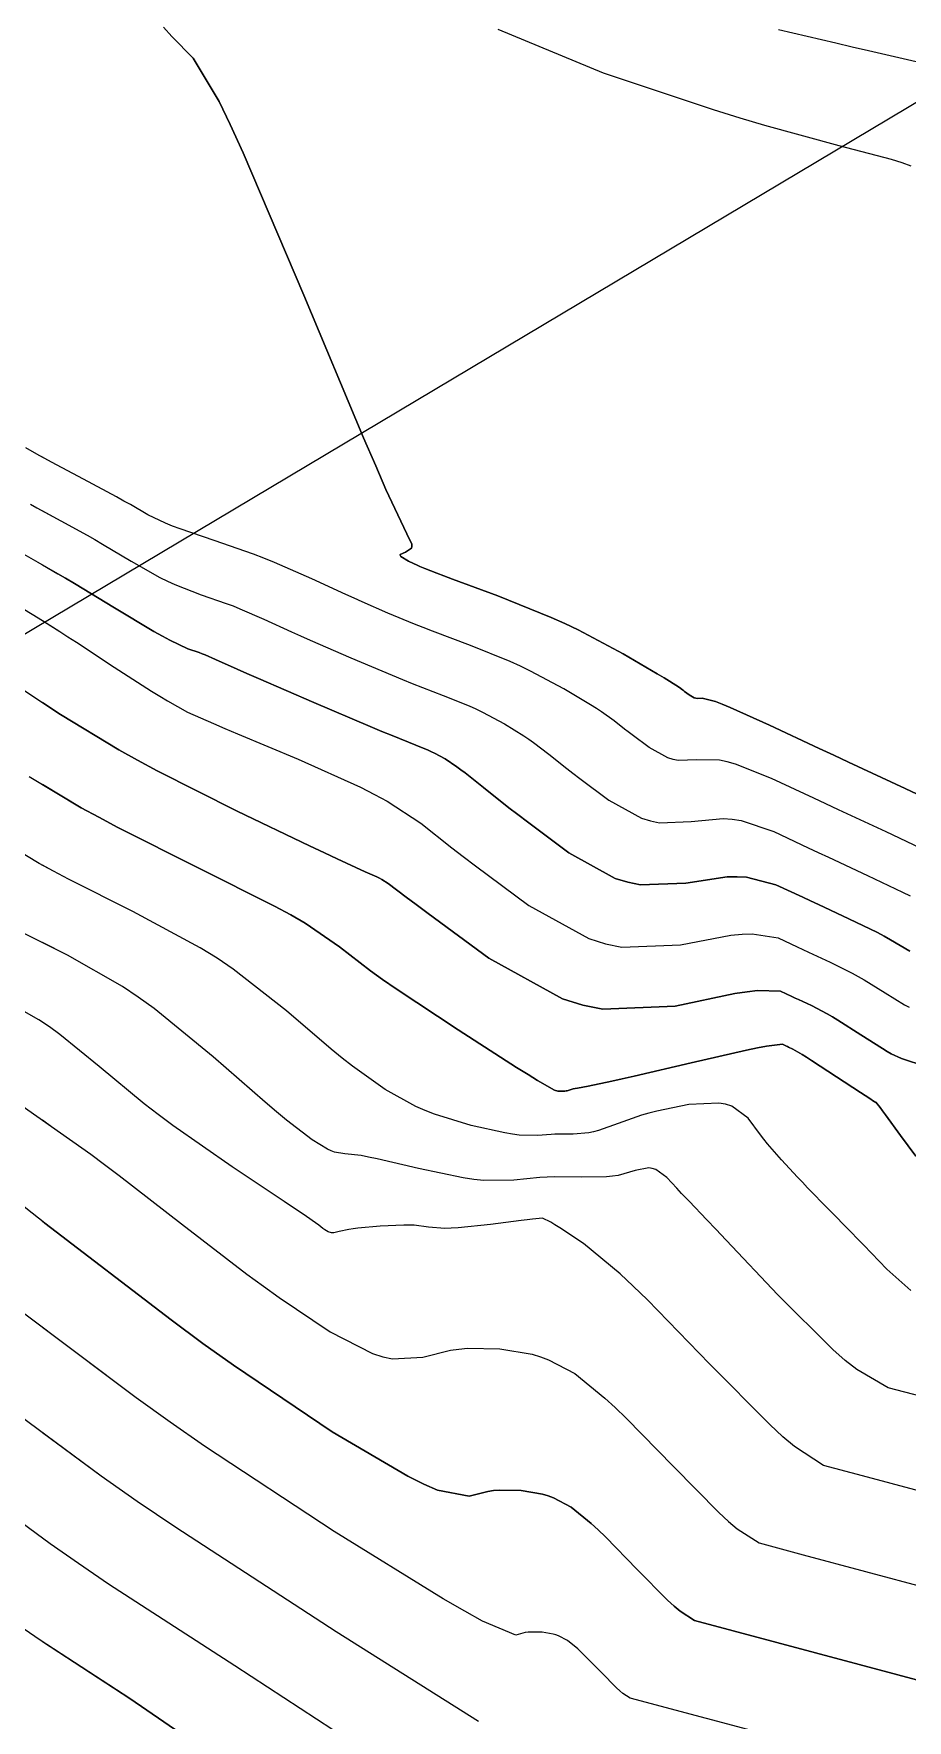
# Model space of a CAD drawing. Header units: metres. Extents: x 837117 to 838479, y 1189012 to 1191015.
# Drawn here: x 837824.67 to 837849.93, y 1190161.67 to 1190210.43 of the extents above; entities that cross this region are included whole.
import ezdxf

# ---------------------------------------------------------------- set-up
doc = ezdxf.new("R2010")
doc.units = ezdxf.units.M
doc.header["$LTSCALE"] = 0.3
for name, color, linetype in [('CORREDORVIA', 70, 'Continuous'), ('COTAS 10', 1, 'Continuous'), ('COTAS INT', 252, 'Continuous')]:
    doc.layers.add(name, color=color, linetype=linetype)

msp = doc.modelspace()

# ---------------------------------------------------------------- linework, layer by layer
at = {"layer": 'CORREDORVIA'}
msp.add_lwpolyline([(837910.676, 1191000.965), (838157.033, 1190996.193), (838237.174, 1190821.339), (838237.001, 1190602.875), (838240.031, 1190437.198), (838223.537, 1190366.272), (838212.196, 1190288.92), (838221.396, 1189997.878), (837954.545, 1189509.173), (837751.159, 1189231.384), (837593.191, 1189234.399), (837744.487, 1189686.609), (837750.277, 1189933.973), (837723.624, 1190051.525), (837726.092, 1190134.48), (837885.383, 1190229.429), (837983.184, 1190344.12), (837817.554, 1190502.187), (837798.033, 1190660.17), (837963.574, 1190795.982)], close=True, dxfattribs=at)
at = {"layer": 'COTAS 10'}
for points in [[(837851.244, 1190187.967), (837849.868, 1190188.611), (837848.236, 1190189.372), (837847.806, 1190189.572), (837847.386, 1190189.769), (837845.946, 1190190.442), (837844.809, 1190190.954), (837844.58, 1190191.049), (837844.387, 1190191.123), (837844.001, 1190191.222), (837843.856, 1190191.216), (837843.815, 1190191.224), (837843.774, 1190191.237), (837843.625, 1190191.319), (837843.492, 1190191.418), (837843.461, 1190191.442), (837843.432, 1190191.464), (837843.351, 1190191.529), (837843.061, 1190191.711), (837842.901, 1190191.808), (837842.706, 1190191.924), (837841.715, 1190192.507), (837840.42, 1190193.197), (837840.034, 1190193.381), (837839.635, 1190193.561), (837838.094, 1190194.183), (837836.784, 1190194.669), (837836.532, 1190194.763), (837836.326, 1190194.84), (837835.981, 1190194.969), (837835.888, 1190195.012), (837835.841, 1190195.034), (837835.785, 1190195.06), (837835.508, 1190195.189), (837835.291, 1190195.324), (837835.274, 1190195.354), (837835.274, 1190195.381), (837835.428, 1190195.449), (837835.599, 1190195.558), (837835.611, 1190195.611), (837835.607, 1190195.673), (837835.464, 1190195.977), (837834.859, 1190197.259), (837834.564, 1190197.937), (837834.214, 1190198.755), (837832.487, 1190202.877), (837830.727, 1190206.992), (837830.355, 1190207.806), (837830.033, 1190208.479), (837829.288, 1190209.732), (837828.667, 1190210.35), (837828.423, 1190210.622)], [(837828.423, 1190210.622), (837828.667, 1190210.35), (837829.288, 1190209.732), (837830.033, 1190208.479), (837830.355, 1190207.806), (837830.727, 1190206.992), (837832.487, 1190202.877), (837834.214, 1190198.755), (837834.564, 1190197.937), (837834.859, 1190197.259), (837835.464, 1190195.977), (837835.607, 1190195.673), (837835.611, 1190195.611), (837835.599, 1190195.558), (837835.428, 1190195.449), (837835.274, 1190195.381), (837835.274, 1190195.354), (837835.291, 1190195.324), (837835.508, 1190195.189), (837835.785, 1190195.06), (837835.841, 1190195.034), (837835.888, 1190195.012), (837835.981, 1190194.969), (837836.326, 1190194.84), (837836.532, 1190194.763), (837836.784, 1190194.669), (837838.094, 1190194.183), (837839.635, 1190193.561), (837840.034, 1190193.381), (837840.42, 1190193.197), (837841.715, 1190192.507), (837842.706, 1190191.924), (837842.901, 1190191.808), (837843.061, 1190191.711), (837843.351, 1190191.529), (837843.432, 1190191.464), (837843.461, 1190191.442), (837843.492, 1190191.418), (837843.625, 1190191.319), (837843.774, 1190191.237), (837843.815, 1190191.224), (837843.856, 1190191.216), (837844.001, 1190191.222), (837844.387, 1190191.123), (837844.58, 1190191.049), (837844.809, 1190190.954), (837845.946, 1190190.442), (837847.386, 1190189.769), (837847.806, 1190189.572), (837848.236, 1190189.372), (837849.868, 1190188.611), (837851.244, 1190187.967)], [(837824.042, 1190191.685), (837825.449, 1190190.754), (837827.139, 1190189.728), (837827.677, 1190189.428), (837828.246, 1190189.121), (837830.556, 1190187.957), (837832.649, 1190186.953), (837833.082, 1190186.748), (837833.452, 1190186.574), (837834.255, 1190186.207), (837834.593, 1190186.056), (837834.669, 1190186.018), (837834.737, 1190185.981), (837834.918, 1190185.862), (837835.444, 1190185.466), (837835.729, 1190185.254), (837836.075, 1190184.998), (837837.83, 1190183.706), (837839.965, 1190182.532), (837840.551, 1190182.35), (837841.134, 1190182.23), (837843.219, 1190182.316), (837844.946, 1190182.681), (837845.302, 1190182.738), (837845.606, 1190182.776), (837846.265, 1190182.753), (837846.595, 1190182.599), (837846.691, 1190182.554), (837846.79, 1190182.508), (837847.163, 1190182.334), (837847.618, 1190182.095), (837847.768, 1190182.008), (837847.928, 1190181.911), (837848.591, 1190181.489), (837849.216, 1190181.092), (837849.351, 1190181.011), (837849.471, 1190180.944), (837849.766, 1190180.807), (837850.468, 1190180.574)], [(837850.468, 1190180.574), (837849.766, 1190180.807), (837849.471, 1190180.944), (837849.351, 1190181.011), (837849.216, 1190181.092), (837848.591, 1190181.489), (837847.928, 1190181.911), (837847.768, 1190182.008), (837847.618, 1190182.095), (837847.163, 1190182.334), (837846.79, 1190182.508), (837846.691, 1190182.554), (837846.595, 1190182.599), (837846.265, 1190182.753), (837845.606, 1190182.776), (837845.302, 1190182.738), (837844.946, 1190182.681), (837843.219, 1190182.316), (837841.134, 1190182.23), (837840.551, 1190182.35), (837839.965, 1190182.532), (837837.83, 1190183.706), (837836.075, 1190184.998), (837835.729, 1190185.254), (837835.444, 1190185.466), (837834.918, 1190185.862), (837834.737, 1190185.981), (837834.669, 1190186.018), (837834.593, 1190186.056), (837834.255, 1190186.207), (837833.452, 1190186.574), (837833.082, 1190186.748), (837832.649, 1190186.953), (837830.556, 1190187.957), (837828.246, 1190189.121), (837827.677, 1190189.428), (837827.139, 1190189.728), (837825.449, 1190190.754), (837824.923, 1190191.102)], [(837824.338, 1190179.437), (837825.191, 1190178.842), (837826.327, 1190178.036), (837826.718, 1190177.745), (837827.142, 1190177.424), (837828.95, 1190176.021), (837830.839, 1190174.572), (837831.315, 1190174.223), (837831.77, 1190173.896), (837833.244, 1190172.904), (837834.469, 1190172.277), (837834.769, 1190172.181), (837835.05, 1190172.118), (837835.923, 1190172.171), (837836.728, 1190172.373), (837836.966, 1190172.405), (837837.212, 1190172.426), (837838.156, 1190172.414), (837839.09, 1190172.255), (837839.329, 1190172.183), (837839.559, 1190172.098), (837840.32, 1190171.694), (837841.187, 1190170.988), (837841.483, 1190170.714), (837841.805, 1190170.406), (837843.171, 1190169.009), (837844.48, 1190167.684), (837844.765, 1190167.422), (837845.017, 1190167.205), (837845.65, 1190166.799), (837846.926, 1190166.458), (837852.326, 1190165.014)], [(837824.923, 1190179.029), (837825.191, 1190178.842), (837826.327, 1190178.036), (837826.718, 1190177.745), (837827.142, 1190177.424), (837828.95, 1190176.021), (837830.839, 1190174.572), (837831.315, 1190174.223), (837831.77, 1190173.896), (837833.244, 1190172.904), (837834.469, 1190172.277), (837834.769, 1190172.181), (837835.05, 1190172.118), (837835.923, 1190172.171), (837836.728, 1190172.373), (837836.966, 1190172.405), (837837.212, 1190172.426), (837838.156, 1190172.414), (837839.09, 1190172.255), (837839.329, 1190172.183), (837839.559, 1190172.098), (837840.32, 1190171.694), (837841.187, 1190170.988), (837841.483, 1190170.714), (837841.805, 1190170.406), (837843.171, 1190169.009), (837844.48, 1190167.684), (837844.765, 1190167.422), (837845.017, 1190167.205), (837845.65, 1190166.799), (837846.926, 1190166.458), (837852.326, 1190165.014)], [(837829.911, 1190160.616), (837827.455, 1190162.306), (837824.863, 1190163.988), (837824.241, 1190164.41)], [(837824.923, 1190163.949), (837827.455, 1190162.306), (837829.911, 1190160.616)]]:
    msp.add_lwpolyline(points, dxfattribs=at)
at = {"layer": 'COTAS INT'}
for points in [[(837838.098, 1190210.568), (837841.14, 1190209.302), (837844.324, 1190208.241), (837845.088, 1190208.002), (837845.801, 1190207.787), (837847.954, 1190207.207), (837849.466, 1190206.81), (837849.775, 1190206.71), (837850.038, 1190206.614)], [(837838.098, 1190210.568), (837841.14, 1190209.302), (837844.324, 1190208.241), (837845.088, 1190208.002), (837845.801, 1190207.787), (837847.954, 1190207.207), (837849.466, 1190206.81), (837849.775, 1190206.71), (837850.038, 1190206.614)], [(837850.57, 1190209.538), (837848.814, 1190209.939), (837848.339, 1190210.048), (837847.868, 1190210.157), (837846.206, 1190210.543)], [(837850.57, 1190209.538), (837848.814, 1190209.939), (837848.339, 1190210.048), (837847.868, 1190210.157), (837846.206, 1190210.543)], [(837850.519, 1190186.793), (837849.327, 1190187.356), (837847.947, 1190187.999), (837847.583, 1190188.169), (837847.228, 1190188.335), (837846.01, 1190188.904), (837844.968, 1190189.319), (837844.724, 1190189.387), (837844.499, 1190189.435), (837843.845, 1190189.441), (837843.311, 1190189.419), (837843.162, 1190189.45), (837843.013, 1190189.496), (837842.466, 1190189.797), (837841.977, 1190190.16), (837841.864, 1190190.247), (837841.759, 1190190.327), (837841.46, 1190190.565), (837841.091, 1190190.828), (837840.943, 1190190.924), (837840.775, 1190191.03), (837840, 1190191.495), (837839.035, 1190192.009), (837838.747, 1190192.146), (837838.45, 1190192.28), (837837.302, 1190192.744), (837836.202, 1190193.159), (837835.934, 1190193.263), (837835.683, 1190193.362), (837834.913, 1190193.68), (837834.171, 1190194.007), (837833.938, 1190194.112), (837833.694, 1190194.224), (837832.712, 1190194.678), (837831.635, 1190195.149), (837831.331, 1190195.27), (837831.025, 1190195.387), (837829.896, 1190195.779), (837828.905, 1190196.117), (837828.685, 1190196.2), (837828.488, 1190196.279), (837827.976, 1190196.528), (837827.472, 1190196.819), (837827.282, 1190196.924), (837827.069, 1190197.041), (837826.115, 1190197.552), (837825.191, 1190198.046), (837824.997, 1190198.152), (837824.83, 1190198.244), (837824.446, 1190198.464)], [(837850.519, 1190186.793), (837849.327, 1190187.356), (837847.947, 1190187.999), (837847.583, 1190188.169), (837847.228, 1190188.335), (837846.01, 1190188.904), (837844.968, 1190189.319), (837844.724, 1190189.387), (837844.499, 1190189.435), (837843.845, 1190189.441), (837843.311, 1190189.419), (837843.162, 1190189.45), (837843.013, 1190189.496), (837842.466, 1190189.797), (837841.977, 1190190.16), (837841.864, 1190190.247), (837841.759, 1190190.327), (837841.46, 1190190.565), (837841.091, 1190190.828), (837840.943, 1190190.924), (837840.775, 1190191.03), (837840, 1190191.495), (837839.035, 1190192.009), (837838.747, 1190192.146), (837838.45, 1190192.28), (837837.302, 1190192.744), (837836.202, 1190193.159), (837835.934, 1190193.263), (837835.683, 1190193.362), (837834.913, 1190193.68), (837834.171, 1190194.007), (837833.938, 1190194.112), (837833.694, 1190194.224), (837832.712, 1190194.678), (837831.635, 1190195.149), (837831.331, 1190195.27), (837831.025, 1190195.387), (837829.896, 1190195.779), (837828.905, 1190196.117), (837828.685, 1190196.2), (837828.488, 1190196.279), (837827.976, 1190196.528), (837827.472, 1190196.819), (837827.282, 1190196.924), (837827.069, 1190197.041), (837826.115, 1190197.552), (837825.191, 1190198.046), (837824.997, 1190198.152), (837824.923, 1190198.193)], [(837824.582, 1190196.831), (837824.76, 1190196.73), (837825.458, 1190196.35), (837826.221, 1190195.932), (837826.439, 1190195.807), (837826.661, 1190195.679), (837827.49, 1190195.182), (837828.318, 1190194.717), (837828.539, 1190194.608), (837828.757, 1190194.507), (837829.515, 1190194.216), (837830.24, 1190193.964), (837830.436, 1190193.889), (837830.632, 1190193.811), (837831.323, 1190193.509), (837832.123, 1190193.144), (837832.388, 1190193.026), (837832.67, 1190192.901), (837833.844, 1190192.391), (837835.041, 1190191.885), (837835.337, 1190191.764), (837835.619, 1190191.65), (837836.51, 1190191.304), (837837.265, 1190190.999), (837837.46, 1190190.911), (837837.65, 1190190.821), (837838.284, 1190190.483), (837838.843, 1190190.136), (837838.986, 1190190.04), (837839.122, 1190189.944), (837839.569, 1190189.601), (837840.086, 1190189.19), (837840.266, 1190189.052), (837840.463, 1190188.902), (837841.307, 1190188.274), (837842.251, 1190187.755), (837842.509, 1190187.675), (837842.767, 1190187.622), (837843.689, 1190187.659), (837844.611, 1190187.746), (837844.869, 1190187.725), (837845.128, 1190187.683), (837846.073, 1190187.367), (837847.069, 1190186.901), (837847.36, 1190186.765), (837847.658, 1190186.626), (837848.786, 1190186.1), (837849.794, 1190185.618), (837850.015, 1190185.507)], [(837824.923, 1190196.641), (837825.458, 1190196.35), (837826.221, 1190195.932), (837826.439, 1190195.807), (837826.661, 1190195.679), (837827.49, 1190195.182), (837828.318, 1190194.717), (837828.539, 1190194.608), (837828.757, 1190194.507), (837829.515, 1190194.216), (837830.24, 1190193.964), (837830.436, 1190193.889), (837830.632, 1190193.811), (837831.323, 1190193.509), (837832.123, 1190193.144), (837832.388, 1190193.026), (837832.67, 1190192.901), (837833.844, 1190192.391), (837835.041, 1190191.885), (837835.337, 1190191.764), (837835.619, 1190191.65), (837836.51, 1190191.304), (837837.265, 1190190.999), (837837.46, 1190190.911), (837837.65, 1190190.821), (837838.284, 1190190.483), (837838.843, 1190190.136), (837838.986, 1190190.04), (837839.122, 1190189.944), (837839.569, 1190189.601), (837840.086, 1190189.19), (837840.266, 1190189.052), (837840.463, 1190188.902), (837841.307, 1190188.274), (837842.251, 1190187.755), (837842.509, 1190187.675), (837842.767, 1190187.622), (837843.689, 1190187.659), (837844.611, 1190187.746), (837844.869, 1190187.725), (837845.128, 1190187.683), (837846.073, 1190187.367), (837847.069, 1190186.901), (837847.36, 1190186.765), (837847.658, 1190186.626), (837848.786, 1190186.1), (837849.794, 1190185.618), (837850.015, 1190185.507)], [(837850.005, 1190183.91), (837849.45, 1190184.241), (837849.266, 1190184.341), (837849.069, 1190184.444), (837848.245, 1190184.845), (837847.368, 1190185.254), (837847.137, 1190185.362), (837846.911, 1190185.467), (837846.137, 1190185.829), (837845.287, 1190186.047), (837845.013, 1190186.063), (837844.722, 1190186.058), (837843.532, 1190185.878), (837842.223, 1190185.825), (837841.857, 1190185.9), (837841.489, 1190186.014), (837840.148, 1190186.752), (837838.948, 1190187.644), (837838.669, 1190187.856), (837838.412, 1190188.053), (837837.678, 1190188.638), (837837.153, 1190189.061), (837837.028, 1190189.156), (837836.912, 1190189.242), (837836.568, 1190189.471), (837836.264, 1190189.633), (837836.174, 1190189.676), (837836.08, 1190189.718), (837835.718, 1190189.864), (837835.036, 1190190.14), (837834.74, 1190190.264), (837834.398, 1190190.408), (837832.776, 1190191.102), (837831.169, 1190191.796), (837830.837, 1190191.94), (837830.553, 1190192.064), (837829.934, 1190192.34), (837829.628, 1190192.473), (837829.542, 1190192.508), (837829.454, 1190192.541), (837829.133, 1190192.653), (837828.609, 1190192.898), (837828.393, 1190193.015), (837828.147, 1190193.154), (837827.005, 1190193.837), (837825.85, 1190194.538), (837825.597, 1190194.69), (837825.373, 1190194.823), (837824.8, 1190195.148), (837824.328, 1190195.414)], [(837824.923, 1190195.078), (837825.373, 1190194.823), (837825.597, 1190194.69), (837825.85, 1190194.538), (837827.005, 1190193.837), (837828.147, 1190193.154), (837828.393, 1190193.015), (837828.609, 1190192.898), (837829.133, 1190192.653), (837829.454, 1190192.541), (837829.542, 1190192.508), (837829.628, 1190192.473), (837829.934, 1190192.34), (837830.553, 1190192.064), (837830.837, 1190191.94), (837831.169, 1190191.796), (837832.776, 1190191.102), (837834.398, 1190190.408), (837834.74, 1190190.264), (837835.036, 1190190.14), (837835.718, 1190189.864), (837836.08, 1190189.718), (837836.174, 1190189.676), (837836.264, 1190189.633), (837836.568, 1190189.471), (837836.912, 1190189.242), (837837.028, 1190189.156), (837837.153, 1190189.061), (837837.678, 1190188.638), (837838.412, 1190188.053), (837838.669, 1190187.856), (837838.948, 1190187.644), (837840.148, 1190186.752), (837841.489, 1190186.014), (837841.857, 1190185.9), (837842.223, 1190185.825), (837843.532, 1190185.878), (837844.722, 1190186.058), (837845.013, 1190186.063), (837845.287, 1190186.047), (837846.137, 1190185.829), (837846.911, 1190185.467), (837847.137, 1190185.362), (837847.368, 1190185.254), (837848.245, 1190184.845), (837849.069, 1190184.444), (837849.266, 1190184.341), (837849.45, 1190184.241), (837850.005, 1190183.91)], [(837824.403, 1190193.789), (837824.8, 1190193.546), (837825.433, 1190193.147), (837825.66, 1190193), (837825.91, 1190192.839), (837827, 1190192.125), (837828.078, 1190191.43), (837828.32, 1190191.279), (837828.538, 1190191.147), (837829.124, 1190190.823), (837829.873, 1190190.488), (837830.195, 1190190.35), (837830.567, 1190190.192), (837832.32, 1190189.456), (837834.127, 1190188.647), (837834.532, 1190188.443), (837834.895, 1190188.247), (837835.863, 1190187.611), (837836.767, 1190186.893), (837837.09, 1190186.646), (837837.445, 1190186.377), (837838.989, 1190185.229), (837840.727, 1190184.273), (837841.204, 1190184.125), (837841.678, 1190184.027), (837843.376, 1190184.097), (837844.834, 1190184.37), (837845.158, 1190184.4), (837845.447, 1190184.412), (837846.201, 1190184.291), (837846.753, 1190184.033), (837846.914, 1190183.958), (837847.079, 1190183.881), (837847.704, 1190183.59), (837848.343, 1190183.269), (837848.517, 1190183.174), (837848.689, 1190183.076), (837849.298, 1190182.7), (837849.853, 1190182.362), (837849.992, 1190182.288)], [(837824.923, 1190193.468), (837825.433, 1190193.147), (837825.66, 1190193), (837825.91, 1190192.839), (837827, 1190192.125), (837828.078, 1190191.43), (837828.32, 1190191.279), (837828.538, 1190191.147), (837829.124, 1190190.823), (837829.873, 1190190.488), (837830.195, 1190190.35), (837830.567, 1190190.192), (837832.32, 1190189.456), (837834.127, 1190188.647), (837834.532, 1190188.443), (837834.895, 1190188.247), (837835.863, 1190187.611), (837836.767, 1190186.893), (837837.09, 1190186.646), (837837.445, 1190186.377), (837838.989, 1190185.229), (837840.727, 1190184.273), (837841.204, 1190184.125), (837841.678, 1190184.027), (837843.376, 1190184.097), (837844.834, 1190184.37), (837845.158, 1190184.4), (837845.447, 1190184.412), (837846.201, 1190184.291), (837846.753, 1190184.033), (837846.914, 1190183.958), (837847.079, 1190183.881), (837847.704, 1190183.59), (837848.343, 1190183.269), (837848.517, 1190183.174), (837848.689, 1190183.076), (837849.298, 1190182.7), (837849.853, 1190182.362), (837849.992, 1190182.288)], [(837824.54, 1190188.96), (837826.046, 1190188.058), (837826.556, 1190187.779), (837827.106, 1190187.486), (837829.431, 1190186.323), (837831.633, 1190185.214), (837832.105, 1190184.955), (837832.518, 1190184.718), (837833.516, 1190184.037), (837834.414, 1190183.337), (837834.763, 1190183.089), (837835.157, 1190182.816), (837836.945, 1190181.633), (837838.635, 1190180.55), (837838.967, 1190180.341), (837839.24, 1190180.172), (837839.735, 1190179.888), (837839.831, 1190179.866), (837839.853, 1190179.863), (837839.873, 1190179.86), (837839.925, 1190179.859), (837839.964, 1190179.863), (837840.027, 1190179.863), (837840.072, 1190179.867), (837840.1, 1190179.873), (837840.156, 1190179.894), (837840.276, 1190179.926), (837840.331, 1190179.938), (837840.395, 1190179.951), (837840.704, 1190180.007), (837841.386, 1190180.148), (837841.685, 1190180.216), (837842.033, 1190180.295), (837843.687, 1190180.682), (837845.288, 1190181.048), (837845.603, 1190181.113), (837845.861, 1190181.163), (837846.329, 1190181.216), (837846.437, 1190181.165), (837846.468, 1190181.151), (837846.5, 1190181.136), (837846.622, 1190181.079), (837846.893, 1190180.92), (837847.019, 1190180.841), (837847.167, 1190180.747), (837847.885, 1190180.278), (837848.578, 1190179.822), (837848.711, 1190179.734), (837848.818, 1190179.664), (837848.988, 1190179.553), (837848.995, 1190179.55), (837848.998, 1190179.549), (837849.003, 1190179.547), (837849.026, 1190179.54), (837849.151, 1190179.387), (837849.22, 1190179.295), (837849.304, 1190179.18), (837849.733, 1190178.584), (837850.179, 1190177.978)], [(837850.179, 1190177.978), (837849.733, 1190178.584), (837849.304, 1190179.18), (837849.22, 1190179.295), (837849.151, 1190179.387), (837849.026, 1190179.54), (837849.003, 1190179.547), (837848.998, 1190179.549), (837848.995, 1190179.55), (837848.988, 1190179.553), (837848.818, 1190179.664), (837848.711, 1190179.734), (837848.578, 1190179.822), (837847.885, 1190180.278), (837847.167, 1190180.747), (837847.019, 1190180.841), (837846.893, 1190180.92), (837846.622, 1190181.079), (837846.5, 1190181.136), (837846.468, 1190181.151), (837846.437, 1190181.165), (837846.329, 1190181.216), (837845.861, 1190181.163), (837845.603, 1190181.113), (837845.288, 1190181.048), (837843.687, 1190180.682), (837842.033, 1190180.295), (837841.685, 1190180.216), (837841.386, 1190180.148), (837840.704, 1190180.007), (837840.395, 1190179.951), (837840.331, 1190179.938), (837840.276, 1190179.926), (837840.156, 1190179.894), (837840.1, 1190179.873), (837840.072, 1190179.867), (837840.027, 1190179.863), (837839.964, 1190179.863), (837839.925, 1190179.859), (837839.873, 1190179.86), (837839.853, 1190179.863), (837839.831, 1190179.866), (837839.735, 1190179.888), (837839.24, 1190180.172), (837838.967, 1190180.341), (837838.635, 1190180.55), (837836.945, 1190181.633), (837835.157, 1190182.816), (837834.763, 1190183.089), (837834.414, 1190183.337), (837833.516, 1190184.037), (837832.518, 1190184.718), (837832.105, 1190184.955), (837831.633, 1190185.214), (837829.431, 1190186.323), (837827.106, 1190187.486), (837826.556, 1190187.779), (837826.046, 1190188.058), (837824.923, 1190188.73)], [(837850.038, 1190174.101), (837849.342, 1190174.711), (837848.68, 1190175.406), (837848.497, 1190175.596), (837848.315, 1190175.784), (837847.66, 1190176.45), (837847.053, 1190177.068), (837846.902, 1190177.226), (837846.757, 1190177.378), (837846.295, 1190177.877), (837845.894, 1190178.341), (837845.788, 1190178.471), (837845.685, 1190178.601), (837845.328, 1190179.077), (837844.856, 1190179.43), (837844.68, 1190179.483), (837844.484, 1190179.516), (837843.613, 1190179.473), (837842.691, 1190179.286), (837842.464, 1190179.228), (837842.249, 1190179.167), (837841.571, 1190178.927), (837841.007, 1190178.723), (837840.863, 1190178.686), (837840.724, 1190178.656), (837840.27, 1190178.619), (837839.857, 1190178.622), (837839.745, 1190178.619), (837839.634, 1190178.613), (837839.243, 1190178.575), (837838.715, 1190178.589), (837838.517, 1190178.615), (837838.298, 1190178.652), (837837.324, 1190178.865), (837836.262, 1190179.194), (837835.988, 1190179.303), (837835.722, 1190179.42), (837834.834, 1190179.907), (837833.89, 1190180.583), (837833.589, 1190180.82), (837833.271, 1190181.078), (837831.979, 1190182.188), (837830.445, 1190183.388), (837829.974, 1190183.703), (837829.483, 1190184.01), (837827.543, 1190185.057), (837825.684, 1190185.988), (837825.243, 1190186.221), (837824.835, 1190186.445), (837823.631, 1190187.166)], [(837850.038, 1190174.101), (837849.342, 1190174.711), (837848.68, 1190175.406), (837848.497, 1190175.596), (837848.315, 1190175.784), (837847.66, 1190176.45), (837847.053, 1190177.068), (837846.902, 1190177.226), (837846.757, 1190177.378), (837846.295, 1190177.877), (837845.894, 1190178.341), (837845.788, 1190178.471), (837845.685, 1190178.601), (837845.328, 1190179.077), (837844.856, 1190179.43), (837844.68, 1190179.483), (837844.484, 1190179.516), (837843.613, 1190179.473), (837842.691, 1190179.286), (837842.464, 1190179.228), (837842.249, 1190179.167), (837841.571, 1190178.927), (837841.007, 1190178.723), (837840.863, 1190178.686), (837840.724, 1190178.656), (837840.27, 1190178.619), (837839.857, 1190178.622), (837839.745, 1190178.619), (837839.634, 1190178.613), (837839.243, 1190178.575), (837838.715, 1190178.589), (837838.517, 1190178.615), (837838.298, 1190178.652), (837837.324, 1190178.865), (837836.262, 1190179.194), (837835.988, 1190179.303), (837835.722, 1190179.42), (837834.834, 1190179.907), (837833.89, 1190180.583), (837833.589, 1190180.82), (837833.271, 1190181.078), (837831.979, 1190182.188), (837830.445, 1190183.388), (837829.974, 1190183.703), (837829.483, 1190184.01), (837827.543, 1190185.057), (837825.684, 1190185.988), (837825.243, 1190186.221), (837824.923, 1190186.396)], [(837850.346, 1190171.029), (837849.379, 1190171.287), (837848.471, 1190171.81), (837848.142, 1190172.075), (837847.78, 1190172.392), (837846.19, 1190173.972), (837844.696, 1190175.555), (837844.394, 1190175.874), (837844.14, 1190176.142), (837843.625, 1190176.679), (837843.405, 1190176.906), (837843.337, 1190176.979), (837843.266, 1190177.055), (837842.984, 1190177.364), (837842.658, 1190177.599), (837842.56, 1190177.629), (837842.459, 1190177.643), (837842.064, 1190177.564), (837841.572, 1190177.426), (837841.41, 1190177.403), (837841.236, 1190177.385), (837840.513, 1190177.375), (837839.729, 1190177.381), (837839.516, 1190177.374), (837839.305, 1190177.363), (837838.561, 1190177.291), (837837.693, 1190177.283), (837837.404, 1190177.312), (837837.095, 1190177.355), (837835.803, 1190177.622), (837834.606, 1190177.904), (837834.357, 1190177.956), (837834.143, 1190177.997), (837833.668, 1190178.052), (837833.375, 1190178.101), (837833.276, 1190178.139), (837833.17, 1190178.188), (837832.723, 1190178.451), (837831.982, 1190179.021), (837831.69, 1190179.264), (837831.362, 1190179.543), (837829.862, 1190180.855), (837828.157, 1190182.25), (837827.698, 1190182.58), (837827.244, 1190182.886), (837825.655, 1190183.791), (837824.261, 1190184.489)], [(837850.346, 1190171.029), (837849.379, 1190171.287), (837848.471, 1190171.81), (837848.142, 1190172.075), (837847.78, 1190172.392), (837846.19, 1190173.972), (837844.696, 1190175.555), (837844.394, 1190175.874), (837844.14, 1190176.142), (837843.625, 1190176.679), (837843.405, 1190176.906), (837843.337, 1190176.979), (837843.266, 1190177.055), (837842.984, 1190177.364), (837842.658, 1190177.599), (837842.56, 1190177.629), (837842.459, 1190177.643), (837842.064, 1190177.564), (837841.572, 1190177.426), (837841.41, 1190177.403), (837841.236, 1190177.385), (837840.513, 1190177.375), (837839.729, 1190177.381), (837839.516, 1190177.374), (837839.305, 1190177.363), (837838.561, 1190177.291), (837837.693, 1190177.283), (837837.404, 1190177.312), (837837.095, 1190177.355), (837835.803, 1190177.622), (837834.606, 1190177.904), (837834.357, 1190177.956), (837834.143, 1190177.997), (837833.668, 1190178.052), (837833.375, 1190178.101), (837833.276, 1190178.139), (837833.17, 1190178.188), (837832.723, 1190178.451), (837831.982, 1190179.021), (837831.69, 1190179.264), (837831.362, 1190179.543), (837829.862, 1190180.855), (837828.157, 1190182.25), (837827.698, 1190182.58), (837827.244, 1190182.886), (837825.655, 1190183.791), (837824.923, 1190184.157)], [(837852.639, 1190167.673), (837848.636, 1190168.743), (837847.515, 1190169.043), (837846.673, 1190169.583), (837846.338, 1190169.871), (837845.958, 1190170.22), (837844.217, 1190171.982), (837842.422, 1190173.825), (837842.008, 1190174.226), (837841.631, 1190174.579), (837840.568, 1190175.456), (837839.883, 1190175.913), (837839.744, 1190176), (837839.626, 1190176.071), (837839.383, 1190176.185), (837839.092, 1190176.16), (837838.943, 1190176.143), (837838.765, 1190176.122), (837837.879, 1190176.008), (837836.948, 1190175.909), (837836.742, 1190175.897), (837836.559, 1190175.892), (837836.086, 1190175.929), (837835.675, 1190175.983), (837835.531, 1190175.988), (837835.373, 1190175.989), (837834.695, 1190175.957), (837834.048, 1190175.897), (837833.91, 1190175.88), (837833.79, 1190175.864), (837833.504, 1190175.804), (837833.352, 1190175.765), (837833.316, 1190175.762), (837833.283, 1190175.763), (837833.184, 1190175.792), (837833.094, 1190175.853), (837833.066, 1190175.873), (837833.037, 1190175.894), (837832.922, 1190175.983), (837832.461, 1190176.302), (837832.215, 1190176.469), (837831.916, 1190176.67), (837830.408, 1190177.678), (837828.697, 1190178.871), (837828.27, 1190179.187), (837827.864, 1190179.498), (837826.569, 1190180.57), (837825.433, 1190181.498), (837825.128, 1190181.719), (837824.826, 1190181.923), (837823.767, 1190182.525)], [(837852.639, 1190167.673), (837848.636, 1190168.743), (837847.515, 1190169.043), (837846.673, 1190169.583), (837846.338, 1190169.871), (837845.958, 1190170.22), (837844.217, 1190171.982), (837842.422, 1190173.825), (837842.008, 1190174.226), (837841.631, 1190174.579), (837840.568, 1190175.456), (837839.883, 1190175.913), (837839.744, 1190176), (837839.626, 1190176.071), (837839.383, 1190176.185), (837839.092, 1190176.16), (837838.943, 1190176.143), (837838.765, 1190176.122), (837837.879, 1190176.008), (837836.948, 1190175.909), (837836.742, 1190175.897), (837836.559, 1190175.892), (837836.086, 1190175.929), (837835.675, 1190175.983), (837835.531, 1190175.988), (837835.373, 1190175.989), (837834.695, 1190175.957), (837834.048, 1190175.897), (837833.91, 1190175.88), (837833.79, 1190175.864), (837833.504, 1190175.804), (837833.352, 1190175.765), (837833.316, 1190175.762), (837833.283, 1190175.763), (837833.184, 1190175.792), (837833.094, 1190175.853), (837833.066, 1190175.873), (837833.037, 1190175.894), (837832.922, 1190175.983), (837832.461, 1190176.302), (837832.215, 1190176.469), (837831.916, 1190176.67), (837830.408, 1190177.678), (837828.697, 1190178.871), (837828.27, 1190179.187), (837827.864, 1190179.498), (837826.569, 1190180.57), (837825.433, 1190181.498), (837825.128, 1190181.719), (837824.923, 1190181.857)], [(837857.925, 1190160.775), (837843.785, 1190164.555), (837843.362, 1190164.827), (837843.193, 1190164.972), (837843.001, 1190165.148), (837842.124, 1190166.035), (837841.209, 1190166.972), (837840.994, 1190167.178), (837840.795, 1190167.362), (837840.215, 1190167.835), (837839.705, 1190168.106), (837839.55, 1190168.162), (837839.39, 1190168.21), (837838.765, 1190168.317), (837838.132, 1190168.325), (837837.968, 1190168.311), (837837.808, 1190168.29), (837837.269, 1190168.154), (837836.351, 1190168.329), (837835.953, 1190168.503), (837835.491, 1190168.732), (837833.303, 1190170.015), (837830.449, 1190171.938), (837829.568, 1190172.57), (837828.647, 1190173.246), (837824.994, 1190176.047), (837820.765, 1190179.381)], [(837824.923, 1190176.103), (837824.994, 1190176.047), (837828.647, 1190173.246), (837829.568, 1190172.57), (837830.449, 1190171.938), (837833.303, 1190170.015), (837835.491, 1190168.732), (837835.953, 1190168.503), (837836.351, 1190168.329), (837837.269, 1190168.154), (837837.808, 1190168.29), (837837.968, 1190168.311), (837838.132, 1190168.325), (837838.765, 1190168.317), (837839.39, 1190168.21), (837839.55, 1190168.162), (837839.705, 1190168.106), (837840.215, 1190167.835), (837840.795, 1190167.362), (837840.994, 1190167.178), (837841.209, 1190166.972), (837842.124, 1190166.035), (837843.001, 1190165.148), (837843.193, 1190164.972), (837843.362, 1190164.827), (837843.785, 1190164.555), (837857.925, 1190160.775)], [(837846.332, 1190161.132), (837841.921, 1190162.311), (837841.706, 1190162.449), (837841.62, 1190162.523), (837841.523, 1190162.612), (837841.078, 1190163.062), (837840.613, 1190163.537), (837840.504, 1190163.642), (837840.403, 1190163.735), (837840.109, 1190163.975), (837839.85, 1190164.113), (837839.772, 1190164.141), (837839.691, 1190164.166), (837839.373, 1190164.22), (837839.052, 1190164.224), (837838.969, 1190164.217), (837838.888, 1190164.206), (837838.614, 1190164.137), (837837.652, 1190164.54), (837837.137, 1190164.826), (837836.513, 1190165.188), (837833.363, 1190167.127), (837829.616, 1190169.595), (837828.617, 1190170.29), (837827.634, 1190170.99), (837824.221, 1190173.563)], [(837846.332, 1190161.132), (837841.921, 1190162.311), (837841.706, 1190162.449), (837841.62, 1190162.523), (837841.523, 1190162.612), (837841.078, 1190163.062), (837840.613, 1190163.537), (837840.504, 1190163.642), (837840.403, 1190163.735), (837840.109, 1190163.975), (837839.85, 1190164.113), (837839.772, 1190164.141), (837839.691, 1190164.166), (837839.373, 1190164.22), (837839.052, 1190164.224), (837838.969, 1190164.217), (837838.888, 1190164.206), (837838.614, 1190164.137), (837837.652, 1190164.54), (837837.137, 1190164.826), (837836.513, 1190165.188), (837833.363, 1190167.127), (837829.616, 1190169.595), (837828.617, 1190170.29), (837827.634, 1190170.99), (837824.923, 1190173.033)], [(837823.448, 1190171.079), (837826.62, 1190168.735), (837827.665, 1190168.009), (837828.783, 1190167.251), (837833.423, 1190164.239), (837837.535, 1190161.643)], [(837824.923, 1190169.989), (837826.62, 1190168.735), (837827.665, 1190168.009), (837828.783, 1190167.251), (837833.423, 1190164.239), (837837.535, 1190161.643)], [(837833.797, 1190161.084), (837830.485, 1190163.243), (837826.84, 1190165.609), (837825.965, 1190166.202), (837825.147, 1190166.769), (837822.675, 1190168.595)], [(837833.797, 1190161.084), (837830.485, 1190163.243), (837826.84, 1190165.609), (837825.965, 1190166.202), (837825.147, 1190166.769), (837824.923, 1190166.934)]]:
    msp.add_lwpolyline(points, dxfattribs=at)

doc.saveas('drawing.dxf')
